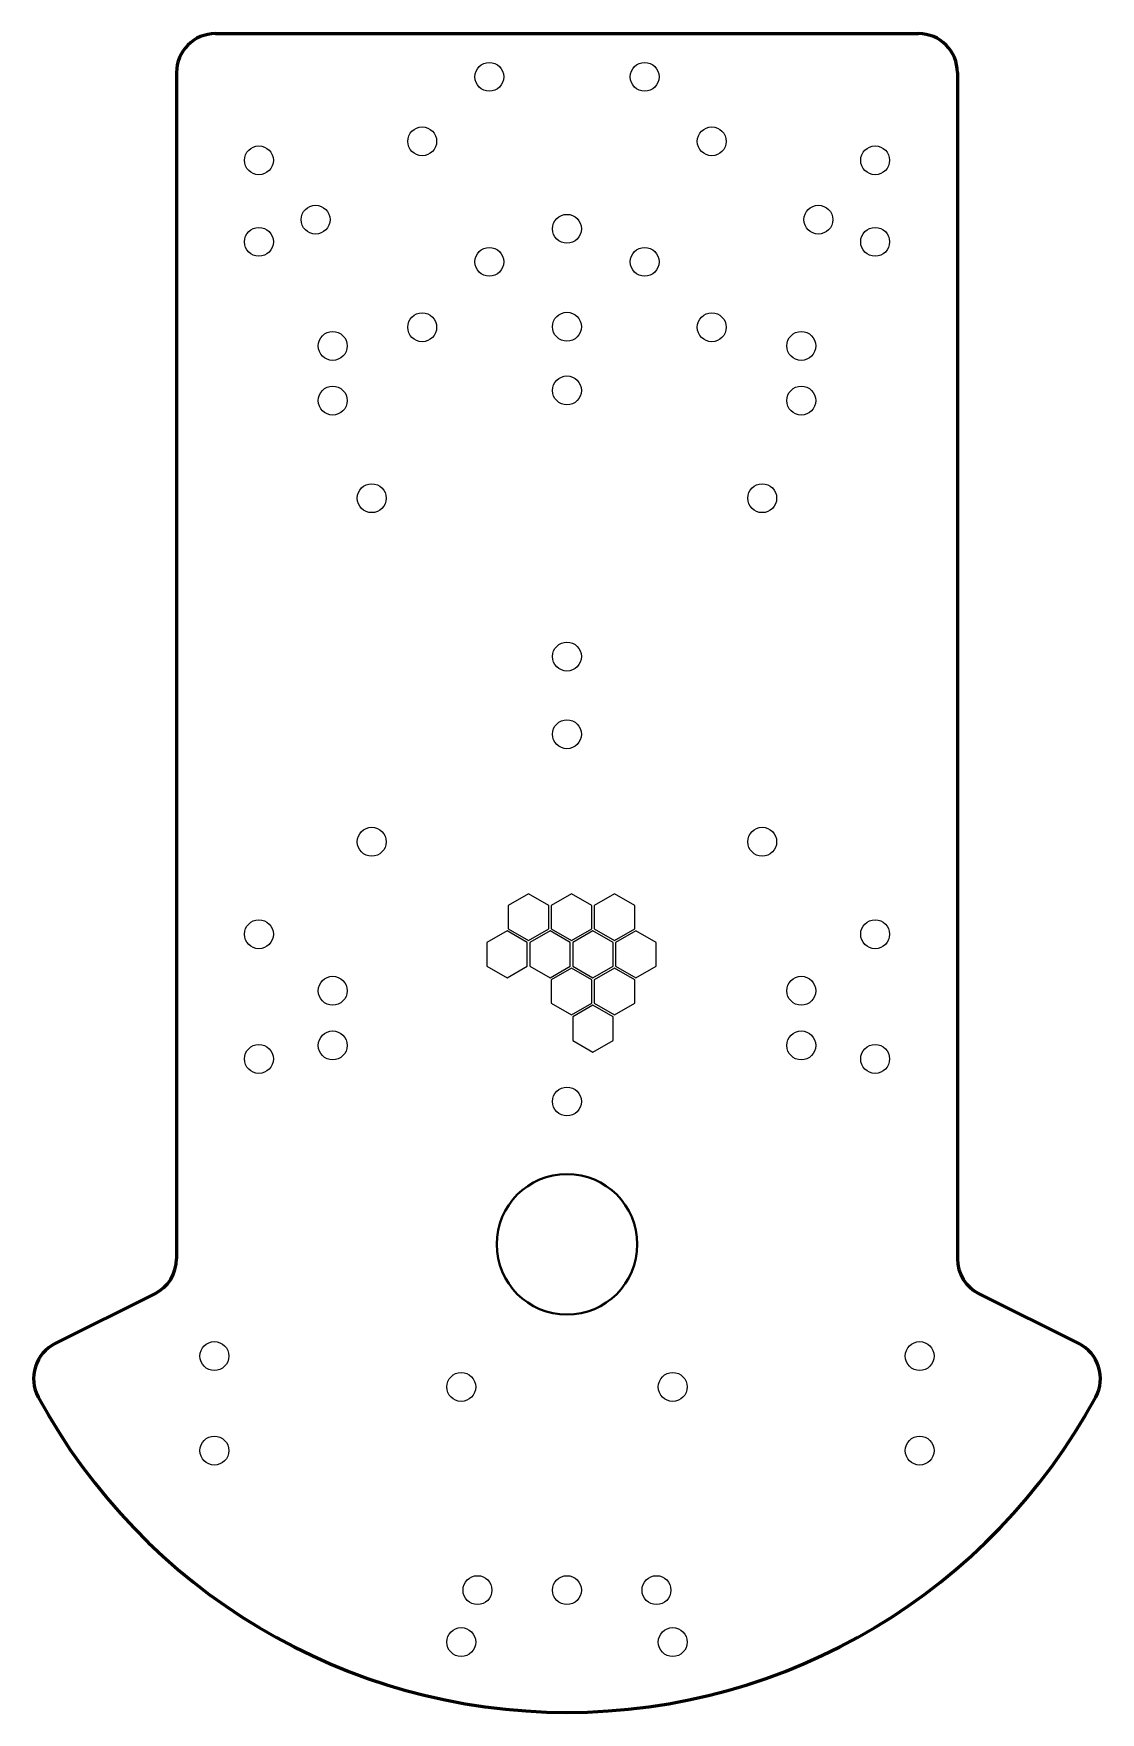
# Model space of a CAD drawing. Header units: millimetres. Extents: x 2473 to 2609, y 1653 to 1868.
import ezdxf

# ---------------------------------------------------------------- set-up
doc = ezdxf.new("R2010")
doc.units = ezdxf.units.MM
doc.layers.add('Buraco', color=7, linetype='Continuous', lineweight=40)
doc.layers.add('Madeira', color=7, linetype='Continuous', lineweight=60)

msp = doc.modelspace()

# ---------------------------------------------------------------- linework, layer by layer
for points in [[(2538.85, 1755.87), (2536.26, 1757.37), (2533.66, 1755.87), (2533.66, 1752.87), (2536.26, 1751.37), (2538.85, 1752.87)], [(2544.35, 1755.87), (2541.76, 1757.37), (2539.16, 1755.87), (2539.16, 1752.87), (2541.76, 1751.37), (2544.35, 1752.87)], [(2549.85, 1755.87), (2547.26, 1757.37), (2544.66, 1755.87), (2544.66, 1752.87), (2547.26, 1751.37), (2549.85, 1752.87)], [(2536.1, 1751.1), (2533.51, 1752.6), (2530.91, 1751.1), (2530.91, 1748.1), (2533.51, 1746.6), (2536.1, 1748.1)], [(2541.6, 1751.1), (2539.01, 1752.6), (2536.41, 1751.1), (2536.41, 1748.1), (2539.01, 1746.6), (2541.6, 1748.1)], [(2547.1, 1751.1), (2544.51, 1752.6), (2541.91, 1751.1), (2541.91, 1748.1), (2544.51, 1746.6), (2547.1, 1748.1)], [(2552.6, 1751.1), (2550.01, 1752.6), (2547.41, 1751.1), (2547.41, 1748.1), (2550.01, 1746.6), (2552.6, 1748.1)], [(2544.35, 1746.34), (2541.75, 1747.84), (2539.16, 1746.34), (2539.16, 1743.34), (2541.75, 1741.84), (2544.35, 1743.34)], [(2549.85, 1746.34), (2547.25, 1747.84), (2544.66, 1746.34), (2544.66, 1743.34), (2547.25, 1741.84), (2549.85, 1743.34)], [(2547.1, 1741.58), (2544.5, 1743.08), (2541.91, 1741.58), (2541.91, 1738.58), (2544.5, 1737.08), (2547.1, 1738.58)]]:
    msp.add_lwpolyline(points, close=True)
for centre in [(2531.24, 1861.98), (2551.13, 1861.98), (2522.64, 1853.72), (2559.72, 1853.72), (2501.73, 1851.29), (2580.64, 1851.29), (2508.99, 1843.69), (2573.37, 1843.69), (2501.73, 1840.85), (2541.18, 1842.52), (2580.64, 1840.85), (2531.24, 1838.29), (2551.13, 1838.29), (2541.18, 1829.98), (2522.64, 1829.91), (2559.72, 1829.91), (2511.18, 1827.52), (2571.18, 1827.52), (2541.18, 1821.82), (2511.18, 1820.52), (2571.18, 1820.52), (2516.18, 1808.02), (2566.18, 1808.02), (2541.18, 1787.74), (2541.18, 1777.79), (2516.18, 1764.02), (2566.18, 1764.02), (2501.73, 1752.18), (2580.64, 1752.18), (2511.18, 1744.94), (2571.18, 1744.94), (2511.18, 1737.94), (2571.18, 1737.94), (2501.73, 1736.21), (2580.64, 1736.21), (2541.18, 1730.76), (2496.03, 1698.16), (2586.34, 1698.16), (2527.64, 1694.2), (2554.72, 1694.2), (2496.03, 1686.05), (2586.34, 1686.05), (2529.72, 1668.18), (2541.18, 1668.18), (2552.64, 1668.18), (2527.64, 1661.53), (2554.72, 1661.53)]:
    msp.add_circle(centre, 1.85)
at = {"layer": 'Buraco'}
msp.add_circle((2541.18, 1712.47), 9, dxfattribs=at)
at = {"layer": 'Madeira'}
for p, q in [((2496.18, 1867.52), (2586.18, 1867.52)), ((2491.18, 1862.52), (2491.18, 1710.61)), ((2591.18, 1862.52), (2591.18, 1710.61)), ((2488.42, 1706.14), (2475.64, 1699.75)), ((2593.95, 1706.14), (2606.72, 1699.75))]:
    msp.add_line(p, q, dxfattribs=at)
for centre, radius, start, end in [((2496.18, 1862.52), 5, 90, 180), ((2586.18, 1862.52), 5, 0, 90), ((2486.18, 1710.61), 5, 296.5651, 0), ((2596.18, 1710.61), 5, 180, 243.4349), ((2477.88, 1695.28), 5, 116.5651, 208.3708), ((2604.49, 1695.28), 5, 331.6292, 63.4349), ((2541.18, 1729.47), 76.94, 208.3708, 331.6292)]:
    msp.add_arc(centre, radius, start, end, dxfattribs=at)

doc.saveas('drawing.dxf')
